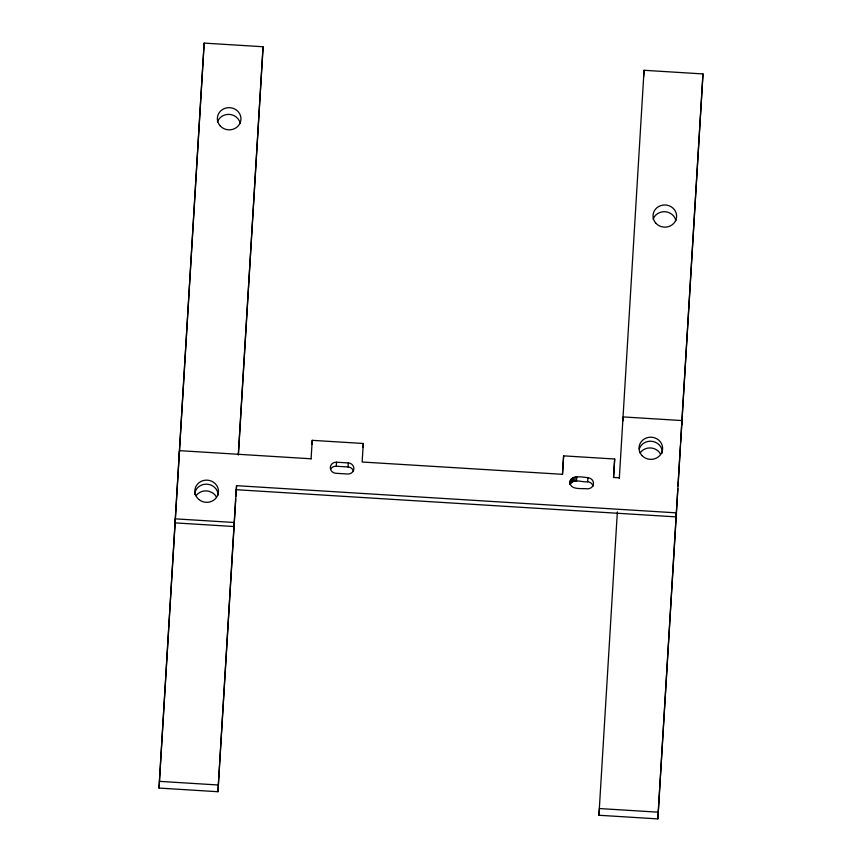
<?xml version="1.0" encoding="UTF-8"?>
<svg xmlns="http://www.w3.org/2000/svg" width="862" height="862" viewBox="0 0 862 862"><rect width="100%" height="100%" fill="white"/><g stroke="black" fill="none" stroke-linecap="round" stroke-linejoin="round"><path stroke-width="1.29" d="M569.987 481.589C569.426 490.521 582.066 488.064 587.259 488.819A5.905 5.549 4.1 0 0 593.487 483.647A5.905 5.549 4.1 0 0 587.927 477.742C582.206 476.966 568.909 474.283 569.793 484.272M235.789 496.415L236.199 489.702L676.196 516.888L676.476 512.858L236.565 485.672L217.935 791.715L159.017 788.073L204.154 43.1L263.072 46.742L238.386 454.802M159.017 788.073L204.154 43.1M217.935 791.715L235.628 499.098M238.311 454.802L263.072 46.742M311.074 458.853L312.238 440.331L363.301 443.488L362.137 462.01L562.509 474.315L563.629 455.858L614.681 459.015L613.572 477.473L619.466 477.839M562.455 474.391L563.629 455.858M613.518 477.548L614.681 459.015M643.591 76.998L644.065 70.285L702.983 73.927L657.846 818.9L598.928 815.258L617.354 511.899M619.315 478.345L644.065 70.285M657.846 818.9L677.823 488.7M677.985 486.006L680.42 445.74M680.581 443.057L702.983 73.927M179.253 454.683L179.544 450.654L311.128 458.789M236.274 489.702L236.565 485.672M311.958 444.35L312.238 440.331M330.986 468.691A5.905 5.549 4.1 0 1 336.255 466.234L336.546 462.204L348.334 462.937A5.905 5.549 4.1 0 1 353.883 468.842A5.905 5.549 4.1 0 1 347.655 474.014L335.878 473.281A5.905 5.549 4.1 0 1 330.318 467.376A5.905 5.549 4.1 0 1 336.546 462.204M353.485 471.417A5.905 5.549 4.1 0 0 348.043 466.967L348.334 462.937M363.021 447.507L363.301 443.488M570.439 480.199L570.148 484.228C573.769 478.162 582.259 482.558 587.636 481.772A5.905 5.549 4.1 0 1 593.078 486.222M570.967 483.011L571.258 478.981M572.099 482.03L572.379 478.001M573.456 481.362L573.747 477.332M574.954 481.05L575.245 477.02M576.495 481.115L576.786 477.085M587.636 481.772L587.927 477.742M622.86 420.958L623.151 416.928L682.068 420.57L681.777 424.6M598.928 815.258L599.413 808.545L658.331 812.187M336.255 466.234L348.043 466.967M159.492 781.36L218.409 785.002M194.586 494.529A11.809 11.098 4.1 0 1 206.524 484.164A11.809 11.098 4.1 0 1 218.161 495.025M639.324 448.736A11.809 11.098 4.1 0 1 652.728 441.43A11.809 11.098 4.1 0 1 662.318 453.035M217.45 121.887A11.809 11.098 4.1 0 1 229.335 114.387A11.809 11.098 4.1 0 1 240.218 123.298M196.019 495.801A11.809 11.098 4.1 0 1 209.585 491.469L212.364 492.752A11.809 11.098 4.1 0 1 216.427 497.062M640.175 452.852A11.809 11.098 4.1 0 1 660.583 454.112M653.127 219.207A11.809 11.098 4.1 0 1 665.011 211.707A11.809 11.098 4.1 0 1 675.894 220.618M175.417 518.859L175.126 522.889L234.044 526.531L234.335 522.501L175.417 518.859M198.874 499.507A11.809 11.098 4.1 0 0 218.237 493.495A11.809 11.098 4.1 0 0 202.861 480.694A11.809 11.098 4.1 0 0 198.874 499.507M642.018 455.599A11.809 11.098 4.1 0 0 662.027 451.85A11.809 11.098 4.1 0 0 648.418 437.4A11.809 11.098 4.1 0 0 642.018 455.599M220.338 126.057A11.809 11.098 4.1 0 0 240.358 122.318A11.809 11.098 4.1 0 0 226.738 107.858A11.809 11.098 4.1 0 0 220.338 126.057M656.014 223.387A11.809 11.098 4.1 0 0 676.023 219.638A11.809 11.098 4.1 0 0 662.415 205.178A11.809 11.098 4.1 0 0 656.014 223.387"/></g></svg>
